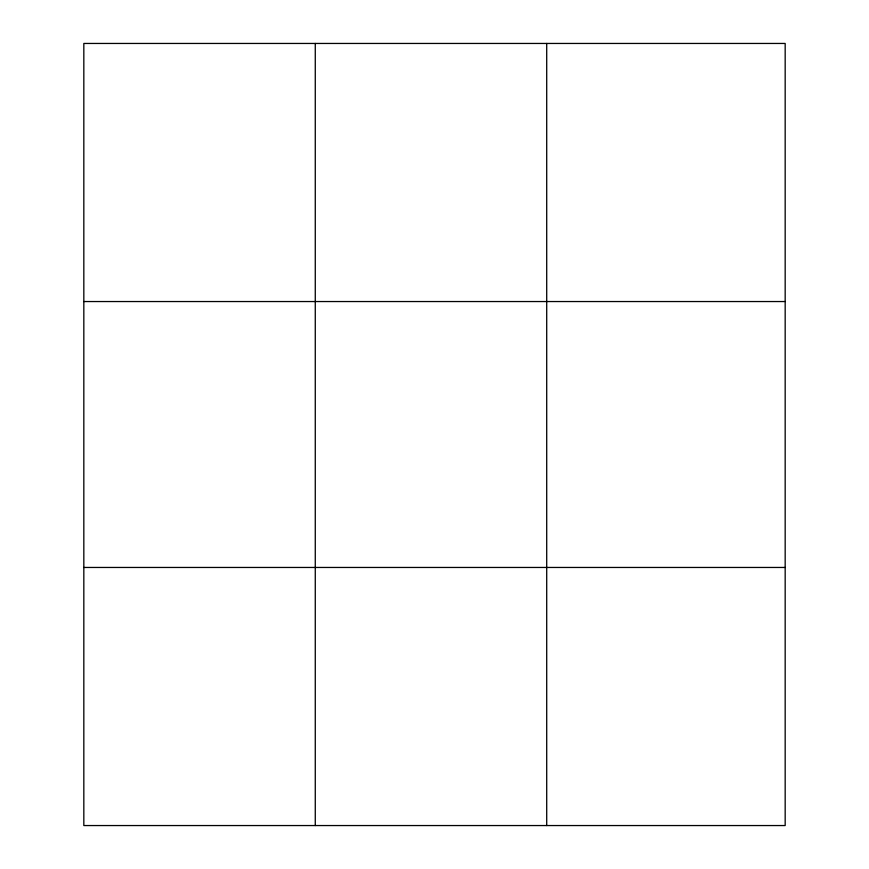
<?xml version="1.0" encoding="UTF-8"?>
<svg xmlns="http://www.w3.org/2000/svg" width="869" height="869" viewBox="0 0 869 869"><rect width="100%" height="100%" fill="white"/><g stroke="black" fill="none" stroke-linecap="round" stroke-linejoin="round"><path stroke-width="1.3" d="M315.273 825.55L315.273 43.45M546.71 825.55L546.71 43.45M785.174 301.543L785.174 43.45L83.826 43.45L83.826 825.55L785.174 825.55L785.174 301.543L83.826 301.543M83.826 567.457L785.174 567.457"/></g></svg>
